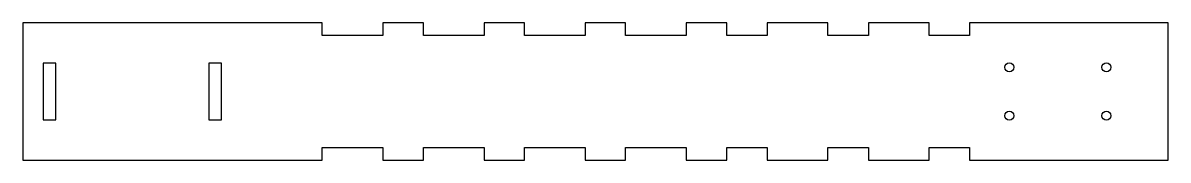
# Model space of a CAD drawing. Header units: millimetres. Extents: x -5 to 278, y 476 to 510.
import ezdxf

# ---------------------------------------------------------------- set-up
doc = ezdxf.new("R2010")
doc.units = ezdxf.units.MM
doc.layers.get('0').update_dxf_attribs({"linetype": 'CONTINUOUS'})

msp = doc.modelspace()

# ---------------------------------------------------------------- linework, layer by layer
for p, q in [((69, 510.25), (-5, 510.25)), ((-5, 510.25), (-5, 476.25)), ((69, 507.15), (69, 510.25)), ((94, 510.25), (84, 510.25)), ((84, 510.25), (84, 507.15)), ((94, 507.15), (94, 510.25)), ((119, 510.25), (109, 510.25)), ((109, 510.25), (109, 507.15)), ((119, 507.15), (119, 510.25)), ((144, 510.25), (134, 510.25)), ((134, 510.25), (134, 507.15)), ((144, 507.15), (144, 510.25)), ((169, 510.25), (159, 510.25)), ((159, 510.25), (159, 507.15)), ((169, 507.15), (169, 510.25)), ((194, 510.25), (179, 510.25)), ((179, 510.25), (179, 507.15)), ((194, 507.15), (194, 510.25)), ((219, 510.25), (204, 510.25)), ((204, 510.25), (204, 507.15)), ((219, 507.15), (219, 510.25)), ((278.1, 510.25), (229, 510.25)), ((229, 510.25), (229, 507.15)), ((278.1, 476.25), (278.1, 510.25)), ((84, 507.15), (69, 507.15)), ((109, 507.15), (94, 507.15)), ((134, 507.15), (119, 507.15)), ((159, 507.15), (144, 507.15)), ((179, 507.15), (169, 507.15)), ((204, 507.15), (194, 507.15)), ((229, 507.15), (219, 507.15)), ((69, 476.25), (69, 479.35)), ((69, 479.35), (84, 479.35)), ((84, 479.35), (84, 476.25)), ((94, 476.25), (94, 479.35)), ((94, 479.35), (109, 479.35)), ((109, 479.35), (109, 476.25)), ((119, 476.25), (119, 479.35)), ((119, 479.35), (134, 479.35)), ((134, 479.35), (134, 476.25)), ((144, 476.25), (144, 479.35)), ((144, 479.35), (159, 479.35)), ((159, 479.35), (159, 476.25)), ((169, 476.25), (169, 479.35)), ((169, 479.35), (179, 479.35)), ((179, 479.35), (179, 476.25)), ((194, 476.25), (194, 479.35)), ((194, 479.35), (204, 479.35)), ((204, 479.35), (204, 476.25)), ((219, 476.25), (219, 479.35)), ((219, 479.35), (229, 479.35)), ((229, 479.35), (229, 476.25)), ((-5, 476.25), (69, 476.25)), ((84, 476.25), (94, 476.25)), ((109, 476.25), (119, 476.25)), ((134, 476.25), (144, 476.25)), ((159, 476.25), (169, 476.25)), ((179, 476.25), (194, 476.25)), ((204, 476.25), (219, 476.25)), ((229, 476.25), (278.1, 476.25))]:
    msp.add_line(p, q)
for points in [[(3.1, 486.25), (3.1, 500.25), (0, 500.25), (0, 486.25)], [(41, 500.25), (41, 486.25), (44.1, 486.25), (44.1, 500.25)]]:
    msp.add_lwpolyline(points, close=True)
for centre in [(238.85, 499.25), (262.85, 499.25), (238.85, 487.25), (262.85, 487.25)]:
    msp.add_circle(centre, 1.1)

doc.saveas('drawing.dxf')
